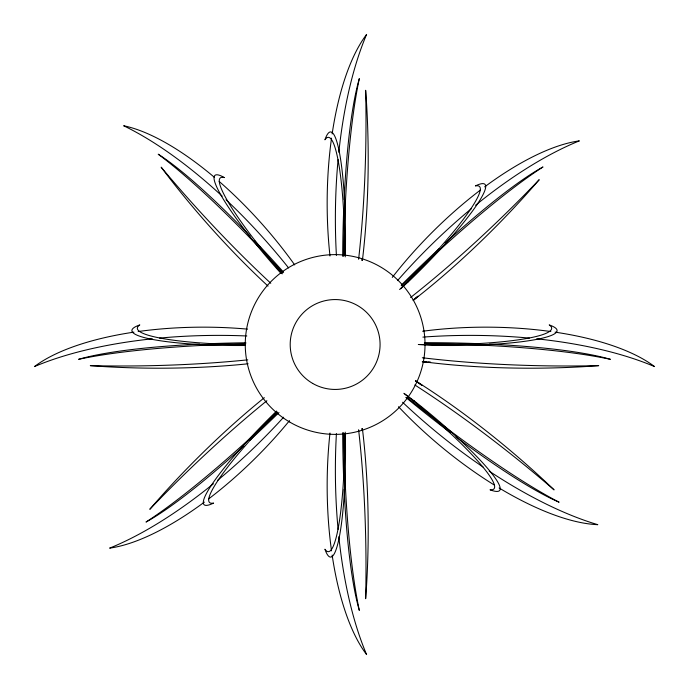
<?xml version="1.0" encoding="UTF-8"?>
<svg xmlns="http://www.w3.org/2000/svg" width="689" height="689" viewBox="0 0 689 689"><rect width="100%" height="100%" fill="white"/><g stroke="black" fill="none" stroke-linecap="round" stroke-linejoin="round"><path stroke-width="1.03" d="M345.215 256.842L345.327 254.715A106.011 14.934 -90 0 0 339.866 154.939A106.011 14.934 -90 0 0 324.932 139.789A117.139 16.502 -90 0 1 344.793 255.559L345.327 254.715M399.603 289.509L407.595 281.818A117.139 16.502 -45 0 0 475.419 185.918A106.011 14.934 -45 0 1 475.264 207.182A106.011 14.934 -45 0 1 408.568 281.594L400.653 288.734M407.595 281.818L408.568 281.594M418.318 344.5L433.441 344.793A117.139 16.502 0 0 0 549.211 324.932A106.011 14.934 0 0 1 534.061 339.866A106.011 14.934 0 0 1 434.285 345.327L419.377 344.552M413.314 400.852L414.304 400.972A106.011 14.934 39.5 0 1 487.821 468.649A106.011 14.934 39.5 0 1 490.017 489.81A117.139 16.502 39.5 0 0 413.314 400.852L403.832 393.333M433.441 344.793L434.285 345.327M404.882 393.996L414.304 400.972M345.327 434.285L344.793 433.441A117.139 16.502 90 0 1 324.932 549.211A106.011 14.934 90 0 0 339.866 534.061A106.011 14.934 90 0 0 345.327 434.285L345.215 432.158M422.331 357.746A317.741 74.713 0 0 0 598.707 365.644A221.307 52.037 0 0 1 422.417 361.622M422.667 331.245A188.433 70.889 0 0 1 550.847 331.53M555.058 332.141A188.433 70.889 0 0 1 654.55 366.582A246.343 92.679 0 0 0 536.697 338.824M422.891 337.11A246.343 92.679 0 0 1 529.367 338.092M428.567 362.095A196.916 27.749 0 0 0 430.625 362.302A123.753 17.44 0 0 1 422.305 361.82M426.517 361.88A196.916 27.749 0 0 1 422.478 361.449M424.407 342.683A205.71 30.049 0 0 1 478.941 343.682M489.354 344.13A205.71 30.049 0 0 1 610.394 359.322A250.658 36.62 0 0 0 424.364 343.423M276.625 411.066A106.011 14.934 -45 0 0 213.581 503.082A117.139 16.502 -45 0 1 276.995 411.626M266.884 400.722A317.741 74.713 -45 0 0 149.797 509.3A221.307 52.037 -45 0 1 264.343 397.699M289.518 420.617A188.433 70.889 -45 0 1 208.612 498.931M204.357 502.126A188.433 70.889 -45 0 1 109.646 548.125A246.343 92.679 -45 0 0 213.426 483.756M283.627 417.207A246.343 92.679 -45 0 1 217.5 480.422M278.959 412.539A205.71 30.049 -45 0 1 250.012 440.142M243.872 445.792A205.71 30.049 -45 0 1 146.008 522.038A250.658 36.62 -45 0 0 277.478 412.659M410.601 297.493A317.741 74.713 -45 0 0 539.203 179.7A221.307 52.037 -45 0 1 413.305 300.275M392.299 277.391A188.433 70.889 -45 0 1 480.388 190.069M484.643 186.874A188.433 70.889 -45 0 1 579.354 140.875A246.343 92.679 -45 0 0 475.574 205.244M397.51 280.612A246.343 92.679 -45 0 1 471.5 208.578M413.193 300.085A196.916 27.749 -45 0 0 417.99 296.184A123.753 17.44 -45 0 1 413.314 300.37M401.187 285.237A205.71 30.049 -45 0 1 438.988 248.858M445.128 243.208A205.71 30.049 -45 0 1 542.992 166.962A250.658 36.62 -45 0 0 401.721 285.797M281.181 273.585A106.011 14.934 48.8 0 1 224.381 177.59A117.139 16.502 48.8 0 0 282.275 273.843M270.777 283.257A317.741 74.713 48.8 0 1 161.148 167.16A221.307 52.037 48.8 0 0 268.038 286.107M214.305 177.245A188.433 70.889 48.8 0 0 123.658 125.76A246.343 92.679 48.8 0 1 222.177 196.15M219.145 181.405A188.433 70.889 48.8 0 1 294.685 264.903M226.018 199.741A246.343 92.679 48.8 0 1 288.579 267.918M250.09 236.008A205.71 30.049 48.8 0 0 158.203 154.198A250.658 36.62 48.8 0 1 282.843 272.818M254.405 240.53A205.71 30.049 48.8 0 1 283.61 272.267M414.804 384.953A317.741 74.713 39.5 0 1 554.094 489.879A221.307 52.037 39.5 0 0 415.519 380.845M499.103 487.967A188.433 70.889 39.5 0 0 597.794 524.673A246.343 92.679 39.5 0 1 489.19 471.13M494.564 485.194A188.433 70.889 39.5 0 1 398.509 406.717M483.075 467.03A246.343 92.679 39.5 0 1 402.609 402.273M415.45 381.017A196.916 27.749 39.5 0 1 422.279 385.547A123.753 17.44 39.5 0 0 415.553 380.621M456.032 436.921A205.71 30.049 39.5 0 0 559.098 502.195A250.658 36.62 39.5 0 1 407.087 397.45M450.218 432.546A205.71 30.049 39.5 0 1 405.804 397.398M358.607 259.271A317.741 74.713 -90 0 0 365.644 90.293A221.307 52.037 -90 0 1 362.388 260.52M329.988 255.989A188.433 70.889 -90 0 1 331.53 138.153M332.141 133.942A188.433 70.889 -90 0 1 366.582 34.45A246.343 92.679 90 0 0 338.824 152.303M336.413 255.421A246.343 92.679 90 0 1 338.092 159.633M362.095 260.433A196.916 27.749 -90 0 0 362.302 258.375A123.753 17.44 90 0 1 362.19 260.468M342.691 256.282A205.71 30.049 90 0 1 343.682 210.059M344.13 199.646A205.71 30.049 90 0 1 359.322 78.606A250.658 36.62 90 0 0 343.553 256.239M245.163 345.482A106.011 14.934 0 0 1 139.789 324.932A117.139 16.502 0 0 0 245.12 344.733M247.756 359.847A317.741 74.713 0 0 1 90.293 365.644A221.307 52.037 0 0 0 248.109 363.783M133.942 332.141A188.433 70.889 0 0 0 34.45 366.582A246.343 92.679 0 0 1 152.303 338.824M138.153 331.53A188.433 70.889 0 0 1 247.592 329.144M159.633 338.092A246.343 92.679 0 0 1 246.817 335.982M199.646 344.13A205.71 30.049 0 0 0 78.606 359.322A250.658 36.62 0 0 1 245.775 343.768M210.059 343.682A205.71 30.049 0 0 1 245.887 342.777M358.607 429.729A317.741 74.713 90 0 1 365.644 598.707A221.307 52.037 90 0 0 362.388 428.48M332.141 555.058A188.433 70.889 90 0 0 366.582 654.55A246.343 92.679 -90 0 1 338.824 536.697M331.53 550.847A188.433 70.889 90 0 1 329.988 433.011M338.092 529.367A246.343 92.679 -90 0 1 336.413 433.579M362.095 428.567A196.916 27.749 90 0 1 362.302 430.625A123.753 17.44 -90 0 0 362.19 428.532M344.13 489.354A205.71 30.049 -90 0 0 359.322 610.394A250.658 36.62 -90 0 1 343.553 432.761M343.682 478.941A205.71 30.049 -90 0 1 342.691 432.718M290.198 422.34A89.88 89.88 0 0 0 425.018 344.5A89.88 89.88 0 0 0 290.198 266.66A89.88 89.88 0 0 0 290.198 422.34M312.668 383.42A44.94 44.94 0 0 0 380.078 344.5A44.94 44.94 0 0 0 312.668 305.58A44.94 44.94 0 0 0 312.668 383.42"/></g></svg>
